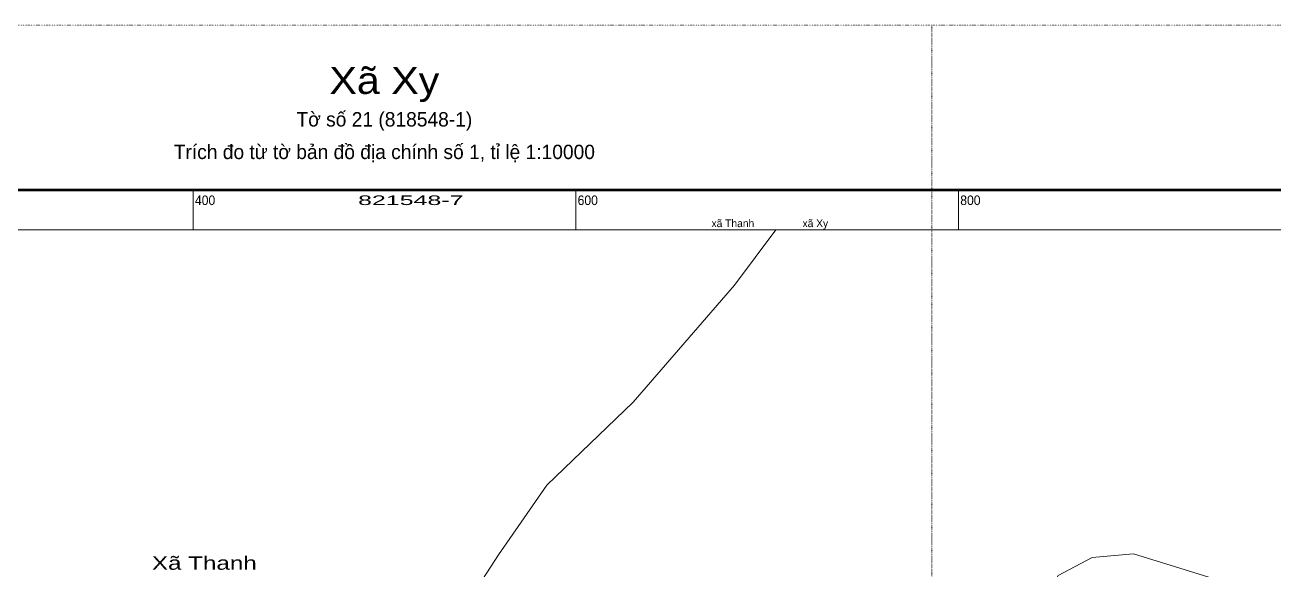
# Model space of a CAD drawing. Header units: metres. Extents: x 547678 to 549340, y 1816638 to 1818307.
# Drawn here: x 548312 to 548966, y 1818022 to 1818307 of the extents above; entities that cross this region are included whole.
import ezdxf
from ezdxf.enums import TextEntityAlignment as Align

# ---------------------------------------------------------------- set-up
doc = ezdxf.new("R2010")
doc.units = ezdxf.units.M
doc.header["$LTSCALE"] = 0.4
doc.linetypes.add('DOTTED', pattern=[1.5, 0.3, -1.2])
for name, color, linetype, lineweight in [('1', 7, 'DOTTED', 13), ('10', 7, 'Continuous', 13), ('46', 7, 'Continuous', 13), ('61', 7, 'Continuous', 13), ('63', 7, 'Continuous', 13)]:
    doc.layers.add(name, color=color, linetype=linetype, lineweight=lineweight)
doc.layers.add('48', color=7, linetype='Continuous')

msp = doc.modelspace()

# ---------------------------------------------------------------- linework, layer by layer
at = {"layer": '1'}
for points in [[(548232.21, 1817926.97), (548232.21, 1818306.97), (548786.21, 1818306.97), (548786.21, 1817926.97)], [(548786.21, 1817926.97), (548786.21, 1818306.97), (549340.21, 1818306.97), (549340.21, 1817926.97)]]:
    msp.add_lwpolyline(points, close=True, dxfattribs=at)
at = {"layer": '10'}
msp.add_lwpolyline([(548846.21, 1818009.21), (548852.24, 1818019.67), (548870, 1818029), (548891.63, 1818031), (548955.22, 1818011.21)], dxfattribs=at)
at = {"layer": '46'}
msp.add_lwpolyline([(548704.64, 1818200), (548683.07, 1818171.13), (548630, 1818110.18), (548584.92, 1818066.71), (548559.58, 1818030.48), (548551.27, 1818017.59)], dxfattribs=at)
at = {"layer": '61'}
msp.add_lwpolyline([(548846.21, 1818009.21), (548852.24, 1818019.67), (548870, 1818029), (548891.63, 1818031), (548955.22, 1818011.21)], dxfattribs=at)
at = {"layer": '63'}
for p, q in [((548400, 1818200), (548400, 1818221)), ((548600, 1818200), (548600, 1818221)), ((548800, 1818200), (548800, 1818221))]:
    msp.add_line(p, q, dxfattribs=at)
at = {"layer": '63', "lineweight": 158}
msp.add_lwpolyline([(547779, 1818221), (549221, 1818221), (549221, 1816779), (547779, 1816779)], close=True, dxfattribs=at)
at = {"layer": '63'}
msp.add_lwpolyline([(547800, 1818200), (549200, 1818200), (549200, 1816800), (547800, 1816800)], close=True, dxfattribs=at)

# ---------------------------------------------------------------- texts
at = {"layer": '48', "width": 1.35}
msp.add_text('Xã Thanh', height=7, dxfattribs=at).set_placement((548405.91, 1818022.61), align=Align.CENTER)
at = {"layer": '63'}
for s, height, width, p in [('Xã Xy', 14, 1.15, (548500, 1818271)), ('821548-7', 5, 1.95, (548513.81, 1818213))]:
    msp.add_text(s, height=height, dxfattribs=dict(at, width=width)).set_placement(p, align=Align.CENTER)
for s, height, p in [('Tờ số 21 (818548-1)', 7.5, (548500.005, 1818254)), ('Trích đo từ tờ bản đồ địa chính số 1, tỉ lệ 1:10000', 7.5, (548500, 1818237)), ('xã Thanh                 xã Xy', 4, (548701.47, 1818201.47))]:
    msp.add_text(s, height=height, dxfattribs=at).set_placement(p, align=Align.CENTER)
at = {"layer": '63', "width": 0.95}
for s, p in [('400', (548401, 1818213)), ('600', (548601, 1818213)), ('800', (548801, 1818213))]:
    msp.add_text(s, height=5, dxfattribs=at).set_placement(p)

doc.saveas('drawing.dxf')
